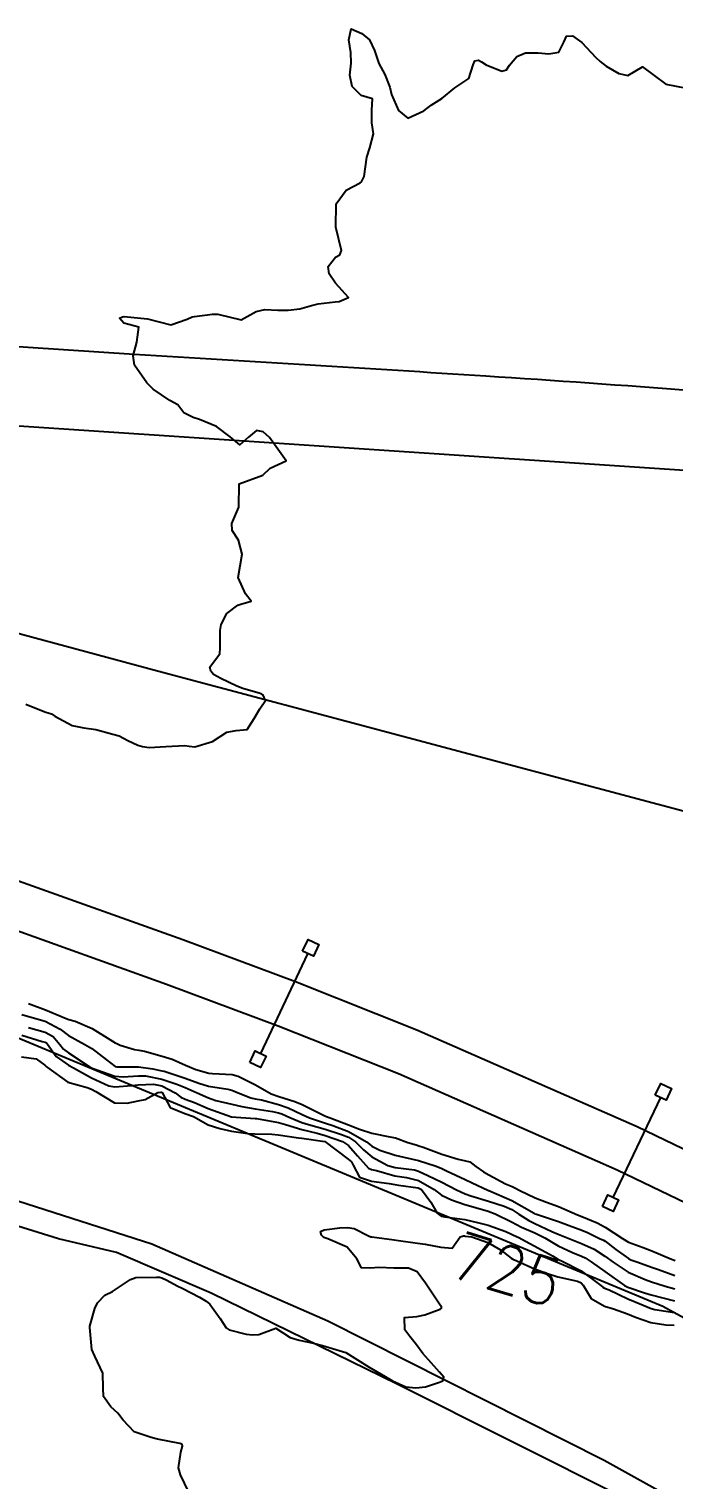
# Model space of a CAD drawing. Header units: metres. Extents: x 307586 to 320046, y 7427249 to 7434250.
# Drawn here: x 311061.8 to 311116.8, y 7432630.5 to 7432754.2 of the extents above; entities that cross this region are included whole.
import ezdxf
from ezdxf.enums import TextEntityAlignment as Align

# ---------------------------------------------------------------- set-up
doc = ezdxf.new("R2010")
doc.units = ezdxf.units.M
doc.header["$MEASUREMENT"] = 0
for name, color, linetype in [('Cotas', 45, 'Continuous'), ('Curvas de Nivel 1m', 11, 'Continuous'), ('Curvas de Nivel 5m', 15, 'Continuous'), ('Divisa', 42, 'FENCELINE2'), ('Linha Férrea', 20, 'Continuous'), ('Portico', 45, 'Continuous'), ('Vias Primárias', 230, 'Continuous'), ('Vias Secundárias', 230, 'Continuous')]:
    doc.layers.add(name, color=color, linetype=linetype)
doc.styles.add('Style-STANDARD', font='STANDARD.shx')
doc.linetypes.add('FENCELINE2', pattern='A,0.25,-0.1,[132,ltypeshp.shx,S=0.1,R=0,X=-0.1,Y=0],-0.1,1', length=1.45)

msp = doc.modelspace()

# ---------------------------------------------------------------- linework, layer by layer
at = {"layer": 'Curvas de Nivel 1m', "flags": 128}
for points, elevation in [([(311061.53, 7432696.64), (311063.17, 7432695.99), (311063.53, 7432695.88), (311063.72, 7432695.82), (311064.02, 7432695.62), (311065.51, 7432694.81), (311066.49, 7432694.61), (311067.51, 7432694.48), (311068.97, 7432694.09), (311069.5, 7432693.93), (311070.26, 7432693.55), (311071.09, 7432693.14), (311071.49, 7432693.02), (311072.08, 7432692.93), (311073.49, 7432693.02), (311075.12, 7432693.12), (311075.49, 7432693.06), (311075.97, 7432692.99), (311077.49, 7432693.46), (311078.69, 7432694.26), (311079.51, 7432694.4), (311080.44, 7432694.49), (311081.04, 7432695.42), (311081.53, 7432696.25), (311082, 7432696.95), (311081.79, 7432697.41), (311081.54, 7432697.56), (311080.08, 7432697.97), (311079.55, 7432698.19), (311078.18, 7432698.83), (311077.56, 7432699.18), (311077.33, 7432699.46), (311077.24, 7432699.79), (311077.57, 7432700.23), (311078.11, 7432700.93), (311078.13, 7432701.45), (311078.12, 7432702.94), (311078.21, 7432703.45), (311078.69, 7432704.39), (311079.64, 7432705.09), (311079.91, 7432705.17), (311080.77, 7432705.42), (311080.28, 7432706.06), (311079.66, 7432707.44), (311080, 7432709.44), (311079.7, 7432710.63), (311079.15, 7432711.45), (311079.12, 7432712.05), (311079.73, 7432713.44), (311079.76, 7432715.44), (311081.77, 7432716.18), (311082.41, 7432716.77), (311083.78, 7432717.39), (311082.33, 7432719.4), (311081.81, 7432719.88), (311081.24, 7432719.99), (311080.55, 7432719.43), (311079.8, 7432718.77), (311078.99, 7432719.45), (311077.82, 7432720.34), (311076.36, 7432720.94), (311075.83, 7432721.1), (311075.02, 7432721.49), (311074.51, 7432722.17), (311073.84, 7432722.56), (311072.42, 7432723.52), (311071.86, 7432724.07), (311070.82, 7432725.55), (311070.69, 7432726.35), (311071.03, 7432727.54), (311071.19, 7432728.81), (311069.92, 7432729.16), (311069.53, 7432729.56), (311069.79, 7432729.7), (311069.93, 7432729.71), (311071.92, 7432729.53), (311073.92, 7432729.01), (311075.31, 7432729.49), (311075.73, 7432729.68), (311075.93, 7432729.72), (311077.47, 7432729.92), (311077.93, 7432729.91), (311079.92, 7432729.44), (311081.21, 7432730.15), (311081.94, 7432730.3), (311083.06, 7432730.27), (311083.94, 7432730.26), (311084.93, 7432730.38), (311085.94, 7432730.66), (311086.49, 7432730.81), (311087.95, 7432730.97), (311088.28, 7432731), (311089.09, 7432731.33), (311087.97, 7432732.57), (311087.44, 7432733.35), (311087.34, 7432733.99), (311087.99, 7432734.77), (311088.34, 7432734.99), (311088.5, 7432735.34), (311088.02, 7432737.34), (311088.04, 7432739.34), (311088.89, 7432740.5), (311090.07, 7432741.11), (311090.19, 7432741.2), (311090.26, 7432741.32), (311090.43, 7432741.67), (311090.65, 7432743.31), (311090.91, 7432744.11), (311091.22, 7432745.3), (311091.08, 7432746.25), (311091.09, 7432747.31), (311091.13, 7432748.28), (311090.16, 7432748.58), (311089.39, 7432749.33), (311089.19, 7432750.32), (311089.32, 7432751.33), (311089.3, 7432752.23), (311089.11, 7432753.33), (311089.31, 7432754.25), (311090.22, 7432753.87), (311090.88, 7432753.31), (311091.3, 7432752.4), (311091.69, 7432751.3), (311092.18, 7432750.36), (311092.62, 7432749.29), (311092.77, 7432748.67), (311093.37, 7432747.28), (311094.14, 7432746.64), (311095.51, 7432747.25), (311096.15, 7432747.76), (311097.05, 7432748.33), (311098.16, 7432749.22), (311099.35, 7432750.03), (311099.73, 7432751.2), (311099.87, 7432751.53), (311100.2, 7432751.58), (311100.44, 7432751.44), (311100.83, 7432751.19), (311102.19, 7432750.66), (311102.58, 7432750.77), (311102.83, 7432751.16), (311103.47, 7432751.89), (311104.2, 7432752.21), (311105.29, 7432752.22), (311106.2, 7432752.12), (311107.04, 7432752.28), (311107.46, 7432753.11), (311107.7, 7432753.63), (311108.22, 7432753.66), (311109, 7432753.09), (311110.2, 7432751.82), (311110.58, 7432751.46), (311111.09, 7432751.07), (311112.18, 7432750.45), (311112.93, 7432750.29), (311114.19, 7432751.03), (311116.17, 7432749.53), (311117.95, 7432749.2)], 719), ([(311061.21, 7432670.16), (311063.09, 7432669.63), (311063.2, 7432669.59), (311064.48, 7432668.9), (311065.19, 7432668.38), (311066.57, 7432667.59), (311067.18, 7432667.25), (311068.44, 7432666.3), (311069.16, 7432665.74), (311069.31, 7432665.7), (311071.16, 7432665.7), (311072.39, 7432665.52), (311073.16, 7432665.36), (311073.35, 7432665.32), (311075.15, 7432664.73), (311076.31, 7432664.3), (311077.14, 7432664.05), (311078.79, 7432663.79), (311079.14, 7432663.71), (311079.8, 7432663.43), (311080.76, 7432663.04), (311081.13, 7432662.97), (311081.66, 7432662.87), (311083.12, 7432662.48), (311083.94, 7432662.2), (311085.12, 7432661.64), (311085.75, 7432661.35), (311087.11, 7432660.88), (311087.75, 7432660.69), (311089.1, 7432660.18), (311090.63, 7432659.3), (311090.88, 7432659.09), (311091.08, 7432658.92), (311091.77, 7432658.59), (311093.07, 7432658.17), (311093.81, 7432658), (311095.07, 7432657.72), (311096.56, 7432657.23), (311097.06, 7432657.01), (311097.45, 7432656.83), (311099.05, 7432656.09), (311099.65, 7432655.8), (311100.99, 7432655.17), (311101.04, 7432655.15), (311101.07, 7432655.14), (311103.03, 7432654.3), (311104.93, 7432653.21), (311105.01, 7432653.16), (311105.13, 7432653.12), (311107.01, 7432652.5), (311107.94, 7432652.15), (311109, 7432651.75), (311109.48, 7432651.55), (311110.53, 7432651.06), (311110.85, 7432650.91), (311110.99, 7432650.82), (311111.91, 7432650.12), (311112.98, 7432649.34), (311113.18, 7432649.23), (311113.78, 7432649.02), (311114.97, 7432648.62), (311115.55, 7432648.41), (311116.96, 7432647.9)], 721), ([(311061.78, 7432669.06), (311063.19, 7432668.66), (311063.87, 7432668.3), (311064.45, 7432667.61), (311064.77, 7432667.2), (311065.18, 7432666.88), (311067.12, 7432665.62), (311067.16, 7432665.59), (311067.2, 7432665.58), (311069.15, 7432664.9), (311069.86, 7432664.84), (311071.15, 7432664.93), (311071.75, 7432664.92), (311073.15, 7432664.66), (311074.42, 7432664.22), (311075.14, 7432663.93), (311076.18, 7432663.47), (311077.13, 7432663.04), (311077.75, 7432662.83), (311079.12, 7432662.5), (311079.99, 7432662.3), (311081.12, 7432662.12), (311082.61, 7432661.9), (311083.12, 7432661.78), (311083.41, 7432661.68), (311084.07, 7432661.38), (311085.11, 7432660.96), (311085.67, 7432660.79), (311087.1, 7432660.37), (311088.49, 7432659.93), (311089.09, 7432659.7), (311089.68, 7432659.31), (311090.38, 7432658.61), (311091.07, 7432658.02), (311092.46, 7432657.28), (311093.06, 7432657.1), (311094.72, 7432656.91), (311095.06, 7432656.81), (311095.85, 7432656.44), (311097.05, 7432655.85), (311098.3, 7432655.21), (311099.04, 7432654.86), (311099.53, 7432654.7), (311101.03, 7432654.25), (311102.38, 7432653.8), (311103.02, 7432653.53), (311103.64, 7432653.14), (311104.47, 7432652.59), (311105, 7432652.32), (311106.45, 7432651.66), (311107, 7432651.42), (311107.85, 7432651.09), (311108.99, 7432650.62), (311110.05, 7432650.13), (311110.98, 7432649.55), (311111.67, 7432649.04), (311112.96, 7432648.19), (311114.42, 7432647.54), (311114.95, 7432647.36), (311116.13, 7432646.99), (311116.94, 7432646.75)], 722), ([(311061.19, 7432668.41), (311062.94, 7432667.87), (311063.18, 7432667.8), (311063.3, 7432667.74), (311063.39, 7432667.63), (311064.14, 7432666.58), (311065.17, 7432665.85), (311065.61, 7432665.6), (311067.15, 7432664.75), (311068.62, 7432664.08), (311069.14, 7432663.98), (311070.58, 7432664.1), (311071.14, 7432664.16), (311072.45, 7432664.21), (311073.14, 7432664.08), (311074.29, 7432663.49), (311074.76, 7432663.12), (311075.13, 7432662.94), (311075.95, 7432662.65), (311077.12, 7432662.15), (311079.11, 7432661.44), (311081.11, 7432661.3), (311081.24, 7432661.28), (311083.11, 7432660.95), (311083.7, 7432660.78), (311085.1, 7432660.34), (311086.41, 7432660.03), (311087.09, 7432659.85), (311088.57, 7432659.33), (311089.08, 7432658.99), (311089.87, 7432658.11), (311090.57, 7432657.3), (311090.8, 7432657.04), (311091.06, 7432656.95), (311091.48, 7432656.86), (311093.05, 7432656.41), (311094.05, 7432656.25), (311095.05, 7432656.01), (311096.4, 7432655.23), (311097.04, 7432654.76), (311097.89, 7432654.35), (311099.02, 7432653.95), (311100.73, 7432653.46), (311101.02, 7432653.38), (311101.6, 7432653.16), (311103.01, 7432652.47), (311103.87, 7432652.01), (311105, 7432651.53), (311105.85, 7432651.11), (311106.99, 7432650.44), (311108.22, 7432649.85), (311108.98, 7432649.54), (311109.29, 7432649.39), (311109.8, 7432649.07), (311110.96, 7432648.23), (311112.65, 7432647.03), (311112.94, 7432646.89), (311114.35, 7432646.42), (311114.94, 7432646.24), (311115.93, 7432645.99), (311116.93, 7432645.72)], 723), ([(311061.17, 7432666.55), (311062.43, 7432666.38), (311063.16, 7432665.83), (311063.27, 7432665.73), (311063.38, 7432665.63), (311065.14, 7432664.4), (311066.79, 7432663.93), (311067.14, 7432663.8), (311067.51, 7432663.58), (311069.12, 7432662.63), (311070.18, 7432662.6), (311071.13, 7432662.79), (311071.73, 7432662.92), (311072.8, 7432663.51), (311073.09, 7432663.55), (311073.13, 7432663.55), (311073.18, 7432663.51), (311073.87, 7432662.24), (311075.12, 7432661.73), (311075.86, 7432661.47), (311077.1, 7432660.76), (311078.11, 7432660.44), (311079.09, 7432660.21), (311080.5, 7432660.01), (311081.09, 7432659.99), (311082.55, 7432659.94), (311083.09, 7432659.89), (311084.81, 7432659.64), (311085.09, 7432659.6), (311087.08, 7432659.34), (311089.07, 7432657.83), (311089.33, 7432657.58), (311089.49, 7432657.31), (311090.04, 7432656.29), (311091.05, 7432655.94), (311092.57, 7432655.75), (311093.05, 7432655.65), (311093.37, 7432655.59), (311095.04, 7432655.38), (311095.32, 7432655.24), (311096.11, 7432654.15), (311096.67, 7432653.22), (311097.01, 7432652.97), (311097.32, 7432652.9), (311099.01, 7432652.66), (311100.22, 7432652.39), (311101, 7432652.19), (311102.51, 7432651.64), (311103, 7432651.41), (311103.18, 7432651.33), (311103.62, 7432651.14), (311104.52, 7432650.65), (311104.99, 7432650.41), (311106.5, 7432649.58), (311106.97, 7432649.3), (311107.38, 7432649.1), (311108.96, 7432648.28), (311110.62, 7432647.05), (311110.79, 7432646.9), (311110.94, 7432646.81), (311111.33, 7432646.66), (311112.93, 7432645.91), (311113.55, 7432645.64), (311114.92, 7432645.08), (311115.23, 7432645), (311116.92, 7432644.73)], 724)]:
    msp.add_lwpolyline(points, dxfattribs=dict(at, elevation=elevation))
at = {"layer": 'Curvas de Nivel 5m', "flags": 128}
for points, elevation in [([(311061.76, 7432671.11), (311063.22, 7432670.56), (311064.98, 7432669.83), (311065.21, 7432669.75), (311065.76, 7432669.59), (311067.2, 7432668.97), (311068.72, 7432668.03), (311069.18, 7432667.74), (311069.3, 7432667.68), (311069.6, 7432667.55), (311070.83, 7432667.19), (311071.18, 7432667.13), (311071.68, 7432667.03), (311073.17, 7432666.62), (311074.02, 7432666.35), (311075.17, 7432665.83), (311076.06, 7432665.47), (311077.16, 7432665.16), (311077.49, 7432665.12), (311079.16, 7432665.05), (311079.68, 7432664.91), (311081.14, 7432664.16), (311082.49, 7432663.4), (311083.13, 7432663.16), (311084.51, 7432662.75), (311085.12, 7432662.49), (311086.84, 7432661.62), (311087.11, 7432661.49), (311087.53, 7432661.34), (311089.1, 7432660.75), (311090.04, 7432660.37), (311091.09, 7432660.04), (311092.63, 7432659.73), (311093.09, 7432659.63), (311094.14, 7432659.25), (311094.87, 7432659.03), (311095.08, 7432658.97), (311095.47, 7432658.84), (311097.07, 7432658.26), (311098.46, 7432657.81), (311099.07, 7432657.69), (311099.45, 7432657.58), (311099.95, 7432657.19), (311100.61, 7432656.73), (311101.06, 7432656.48), (311102.48, 7432655.72), (311103.05, 7432655.48), (311103.28, 7432655.38), (311103.72, 7432655.14), (311105.03, 7432654.51), (311105.98, 7432654.16), (311107.02, 7432653.78), (311108.63, 7432653.08), (311109.01, 7432652.92), (311110.33, 7432652.39), (311111, 7432652.03), (311112.47, 7432651.04), (311112.99, 7432650.74), (311114.24, 7432650.27), (311114.98, 7432650), (311116.67, 7432649.29), (311116.97, 7432649.18)], 720), ([(311075.44, 7432629.47), (311074.74, 7432630.88), (311074.58, 7432631.48), (311074.77, 7432632.82), (311074.91, 7432633.34), (311074.89, 7432633.48), (311074.77, 7432633.54), (311074.7, 7432633.55), (311072.78, 7432633.93), (311072.24, 7432634.06), (311070.79, 7432634.55), (311069.84, 7432635.54), (311069.39, 7432636.14), (311068.81, 7432636.7), (311068.16, 7432637.57), (311068.13, 7432638.27), (311068.1, 7432639.57), (311067.43, 7432641.01), (311067.18, 7432641.58), (311067, 7432643.47), (311067, 7432643.58), (311067.42, 7432645.07), (311067.65, 7432645.57), (311068.29, 7432646.21), (311068.93, 7432646.53), (311070.47, 7432647.54), (311070.94, 7432647.72), (311072.69, 7432647.76), (311072.95, 7432647.75), (311073.15, 7432647.71), (311073.57, 7432647.5), (311074.46, 7432647.01), (311074.94, 7432646.79), (311076.36, 7432646.04), (311076.93, 7432645.7), (311077.24, 7432645.46), (311078.12, 7432644.23), (311078.63, 7432643.44), (311078.89, 7432643.27), (311080.36, 7432642.89), (311080.89, 7432642.82), (311081.42, 7432642.87), (311082.89, 7432643.39), (311084.12, 7432642.61), (311084.88, 7432642.37), (311086.11, 7432642.11), (311086.88, 7432641.91), (311088.87, 7432641.32), (311090.85, 7432640.08), (311092.22, 7432639.28), (311092.84, 7432638.9), (311093.99, 7432638.41), (311094.83, 7432638.31), (311095.66, 7432638.41), (311096.85, 7432638.79), (311097.15, 7432638.92), (311097.23, 7432639.22), (311096.86, 7432639.66), (311095.44, 7432641.23), (311094.88, 7432641.99), (311094.32, 7432642.68), (311093.9, 7432643.25), (311093.86, 7432644.31), (311094.91, 7432644.4), (311095.6, 7432644.54), (311096.92, 7432645.03), (311097.04, 7432645.1), (311097.03, 7432645.22), (311096.92, 7432645.37), (311095.66, 7432647.23), (311094.95, 7432648.2), (311094.22, 7432648.52), (311092.96, 7432648.52), (311091.67, 7432648.57), (311090.96, 7432648.52), (311090.21, 7432648.56), (311089.79, 7432649.31), (311088.98, 7432650.31), (311087.32, 7432651.01), (311086.99, 7432651.15), (311086.79, 7432651.34), (311086.7, 7432651.64), (311087, 7432651.78), (311088.36, 7432651.97), (311089, 7432651.99), (311089.58, 7432651.9), (311090.8, 7432651.29), (311090.99, 7432651.2), (311091.09, 7432651.19), (311092.99, 7432650.95), (311093.37, 7432650.88), (311094.98, 7432650.64), (311095.63, 7432650.58), (311096.98, 7432650.3), (311097.95, 7432650.24), (311098.61, 7432651.2), (311098.92, 7432651.27), (311098.99, 7432651.27), (311099.05, 7432651.26), (311099.61, 7432651.19), (311100.99, 7432650.7), (311102.06, 7432650.08), (311102.98, 7432649.37), (311103.11, 7432649.29), (311103.45, 7432649.14), (311104.96, 7432648.45), (311105.98, 7432648.09), (311106.95, 7432647.78), (311108.63, 7432647.4), (311108.95, 7432647.27), (311109.13, 7432647.08), (311109.81, 7432645.94), (311110.93, 7432645.29), (311111.7, 7432645.04), (311112.92, 7432644.62), (311113.58, 7432644.35), (311114.91, 7432643.89), (311116.19, 7432643.7), (311116.9, 7432643.65)], 725)]:
    msp.add_lwpolyline(points, dxfattribs=dict(at, elevation=elevation))
at = {"layer": 'Divisa'}
for points in [[(310945.37, 7432719.03), (310974.35, 7432716.67), (311002.12, 7432714.66), (311020.3, 7432713.05), (311039.32, 7432708.51), (311072.79, 7432699.49), (311115.52, 7432688.1), (311136.39, 7432682.57), (311154.27, 7432672.42), (311179.35, 7432658.26), (311208.16, 7432642.09), (311241.35, 7432623.58), (311266.82, 7432594.9)], [(311001.79, 7432686.45), (311024.68, 7432680.75), (311057.99, 7432669.36), (311115.91, 7432645.27), (311144.37, 7432629.76), (311165.82, 7432618.59), (311173.69, 7432612.99), (311182.65, 7432601.61), (311187.49, 7432596.06), (311194.19, 7432592.89), (311203.91, 7432588.71), (311216.31, 7432581.74), (311236.09, 7432564.93), (311250.84, 7432553.12), (311275.54, 7432527.74), (311299.07, 7432501.87), (311314.96, 7432483.91)]]:
    msp.add_lwpolyline(points, dxfattribs=at)
at = {"layer": 'Linha Férrea'}
for points in [[(310958.64, 7432703.27), (310972.25, 7432701.66), (310976.74, 7432701.16), (310990.97, 7432698.86), (311000.87, 7432697.06), (311015.28, 7432694.05), (311025.07, 7432691.86), (311032.58, 7432690.05), (311042.76, 7432687.38), (311053.75, 7432683.81), (311060.53, 7432681.7), (311074.93, 7432676.56), (311084.55, 7432672.99), (311094.93, 7432668.86), (311113.73, 7432660.6), (311128.57, 7432653.46)], [(310960.42, 7432699.2), (310975.65, 7432697.24), (310988.84, 7432695.23), (310999.73, 7432693.21), (311013.63, 7432690.28), (311021.88, 7432688.57), (311031.45, 7432686.16), (311041.59, 7432683.51), (311052.52, 7432679.95), (311059.25, 7432677.86), (311073.55, 7432672.75), (311083.09, 7432669.21), (311093.37, 7432665.12), (311112.03, 7432656.92), (311126.76, 7432649.83)]]:
    msp.add_lwpolyline(points, dxfattribs=at)
at = {"layer": 'Portico'}
for points in [[(311085.17, 7432675.56), (311085.64, 7432676.56), (311086.56, 7432676.13), (311086.09, 7432675.13)], [(311080.66, 7432666.06), (311081.13, 7432667.06), (311082.05, 7432666.62), (311081.58, 7432665.63)], [(311115.28, 7432663.28), (311115.75, 7432664.28), (311116.67, 7432663.85), (311116.2, 7432662.85)], [(311110.76, 7432653.78), (311111.23, 7432654.78), (311112.15, 7432654.34), (311111.68, 7432653.35)]]:
    msp.add_lwpolyline(points, close=True, dxfattribs=at)
for points in [[(311081.59, 7432666.84), (311085.63, 7432675.35)], [(311111.69, 7432654.56), (311115.74, 7432663.07)]]:
    msp.add_lwpolyline(points, dxfattribs=at)
at = {"layer": 'Vias Primárias'}
for points in [[(311264.29, 7432639.57), (311257.29, 7432648.69), (311248.49, 7432660.2), (311244.87, 7432664.46), (311239.83, 7432670.02), (311235.26, 7432674.41), (311231.26, 7432678.3, 0.023984), (311224.19, 7432684.56, 0.023845), (311215.18, 7432691.11, 0.005654), (311200.93, 7432700.23, 0.028025), (311190.48, 7432705.97, 0.012346), (311179.52, 7432710.89, 0.029621), (311167.83, 7432714.99, 0.022947), (311150.51, 7432719.09, 0.014466), (311132.47, 7432721.96, 0.013513), (311118.43, 7432723.39, 0.002488), (311100.81, 7432724.62, 0.001631), (311070.79, 7432726.47), (311046.19, 7432728.1), (311021.63, 7432729.37), (310997.49, 7432730.39), (310960.19, 7432731.9)], [(310954.16, 7432725.37), (310997.03, 7432723.69), (311055.37, 7432720.77), (311119.06, 7432716.52), (311132.68, 7432715.14, -0.030041), (311150.37, 7432712.26, -0.009804), (311164.94, 7432708.68, -0.048283), (311184.42, 7432701.41, -0.018285), (311196.78, 7432694.82, 0.013775), (311201.31, 7432692.35, -0.014611), (311205.27, 7432689.97, -0.009633), (311210.48, 7432686.26, 0.010459), (311218.06, 7432680.68, -0.03241), (311230, 7432670.52), (311233.87, 7432666.54), (311240.34, 7432659.42), (311245.64, 7432652.95), (311250.69, 7432646.31), (311258.46, 7432636.44), (311272.85, 7432616.23)]]:
    msp.add_lwpolyline(points, format="xyb", dxfattribs=at)
at = {"layer": 'Vias Secundárias'}
for points in [[(310957.94, 7432633.69, 0.069196), (310966.69, 7432636.19, 0.041901), (310978.75, 7432642.78, -0.048145), (310994.07, 7432650.91, -0.045376), (311012.23, 7432656.54, -0.008459), (311026.62, 7432659.35, -0.074609), (311043.81, 7432659.82), (311054.8, 7432656.21), (311072.31, 7432650.59), (311087.31, 7432644.03), (311110.92, 7432632.15), (311127.37, 7432623.02, -0.084854), (311146.46, 7432607.7, -0.032708), (311158.35, 7432592.38), (311164.33, 7432579.95), (311180.09, 7432550.49), (311193.17, 7432524.81)], [(311200.83, 7432497.2), (311182.4, 7432539.05), (311156.67, 7432588.25, 0.038477), (311147.45, 7432603, 0.065898), (311136.52, 7432614.34), (311126.61, 7432620.94), (311112.72, 7432628.88), (311093.23, 7432638.62), (311077.36, 7432646.4), (311069.27, 7432649.86), (311064.32, 7432651.02), (311056.89, 7432653.33), (311047.64, 7432656.46), (311043.85, 7432657.12, 0.08064), (311028.64, 7432657.29), (311011.77, 7432653.5), (311003.35, 7432650.69), (310993.78, 7432646.23), (310987.34, 7432643.26), (310976.91, 7432637.13), (310970.14, 7432633.83), (310966.84, 7432632.84), (310960.9, 7432630.86)]]:
    msp.add_lwpolyline(points, format="xyb", dxfattribs=at)

# ---------------------------------------------------------------- texts
at = {"layer": 'Cotas', "style": 'Style-STANDARD'}
msp.add_text('725', height=4, rotation=342.7178, dxfattribs=at).set_placement((311102.63, 7432648.41, 725), align=Align.MIDDLE_CENTER)

doc.saveas('drawing.dxf')
